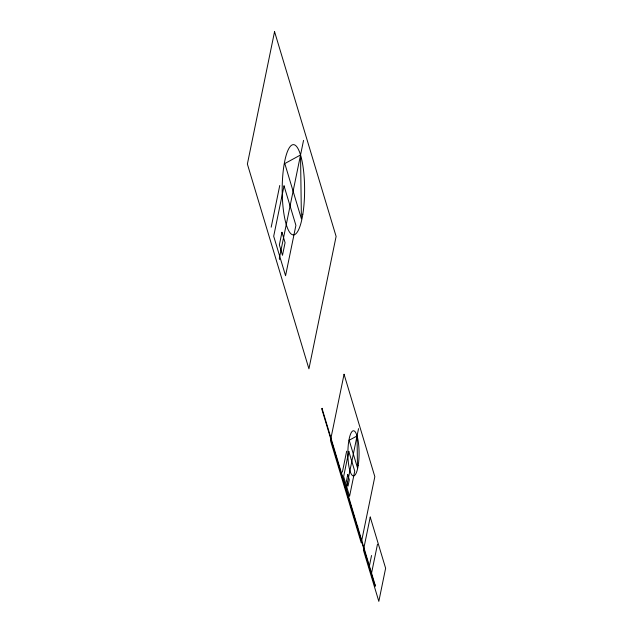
<?xml version="1.0" encoding="UTF-8"?>
<svg xmlns="http://www.w3.org/2000/svg" width="633" height="633" viewBox="0 0 633 633"><rect width="100%" height="100%" fill="white"/><g stroke="black" fill="none" stroke-linecap="round" stroke-linejoin="round"><path stroke-width="0.95" d="M271.193 227.2L279.754 185.509M279.288 258.509L303.539 140.391M279.612 259.585L279.707 259.158M322.15 408.768L322.237 408.332M342.382 472.052L346.655 451.202M346.425 487.711L358.547 428.644M346.583 488.249L346.678 487.814M357.692 527.012L357.78 526.577M369.395 565.949L371.531 555.521M371.421 573.775L377.482 544.245M371.468 573.957L371.563 573.522M375.361 585.074L375.092 586.372L321.865 409.274L322.039 408.412L375.274 585.501M274.556 31.65L247.376 164.042L308.928 368.81L336.107 236.418L274.556 31.65M284.035 185.873L273.693 236.244L285.562 275.719L295.904 225.348L284.035 185.873M281.954 232.287L279.367 244.876L282.492 255.289L285.079 242.692L281.954 232.287M344.059 374.277L330.473 440.473L361.245 542.853L374.831 476.665L344.059 374.277M348.799 451.384L343.632 476.57L349.558 496.312L354.733 471.126L348.799 451.384M347.754 474.592L346.465 480.89L348.023 486.097L349.321 479.798L347.754 474.592M370.234 517.058L363.437 550.156L378.827 601.35L385.624 568.252L370.234 517.058M300.54 154.982L284.803 163.567L301.411 218.836L300.54 154.982M357.052 435.947L349.179 440.236L357.487 467.866L357.052 435.947M358.191 465.54A22.566 5.602 -90 0 0 353.752 430.796A22.566 5.602 -90 0 0 348.498 463.665A22.566 5.602 -90 0 0 358.191 465.54M302.827 214.183A45.125 11.212 -90 0 0 293.941 144.696A45.125 11.212 -90 0 0 283.434 210.433A45.125 11.212 -90 0 0 302.827 214.183"/></g></svg>
